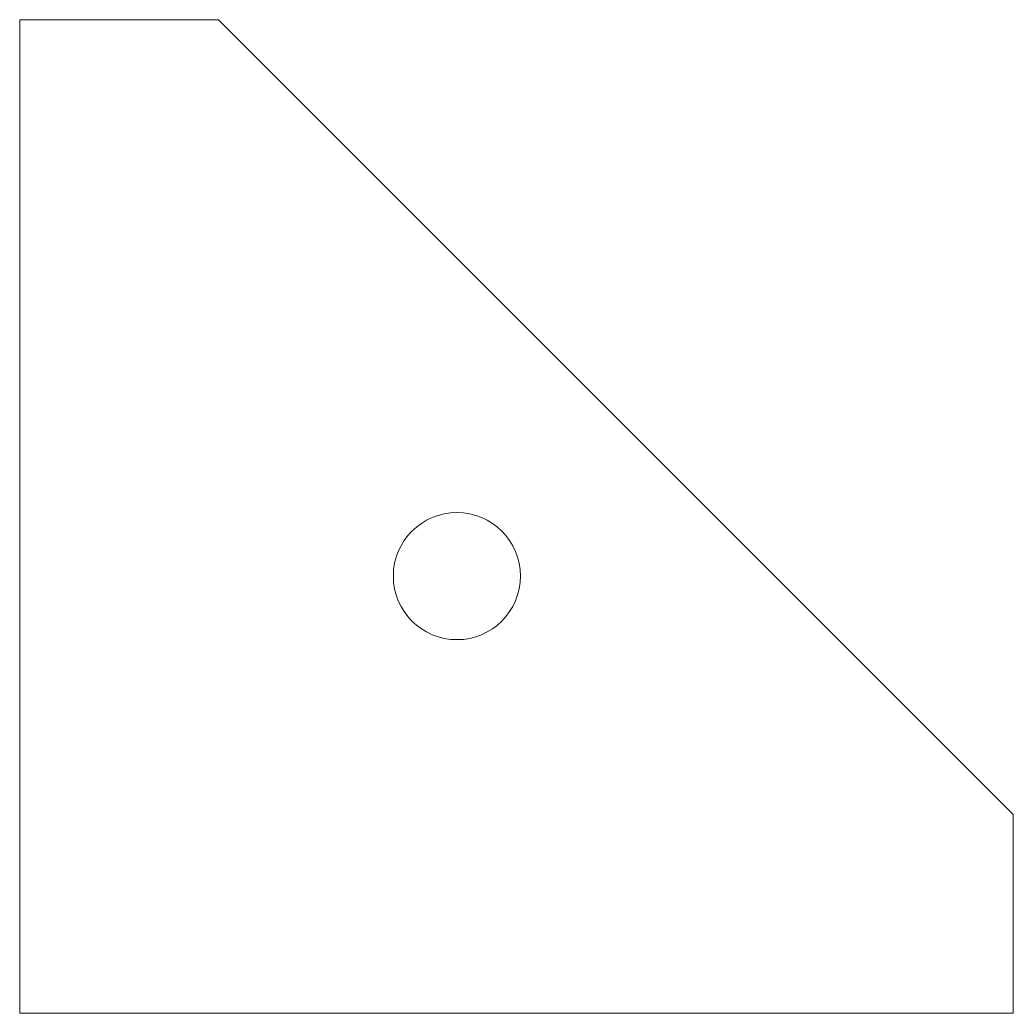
# Model space of a CAD drawing. Header units: millimetres. Extents: x 0 to 113, y 0 to 150.
# Drawn here: x 88.2 to 113.2, y 125.15 to 150.15 of the extents above; entities outside this region: 1.
import ezdxf

# ---------------------------------------------------------------- set-up
doc = ezdxf.new("R2010")
doc.units = ezdxf.units.MM
doc.styles.add('SLDTEXTSTYLE0', font='TXT', dxfattribs={"width": 0.7, "bigfont": 'bigfont'})

msp = doc.modelspace()

# ---------------------------------------------------------------- linework, layer by layer
at = {"color": 1, "linetype": 'Continuous', "lineweight": 18}
for p, q in [((88.199, 125.154), (88.199, 150.154)), ((88.199, 150.154), (93.199, 150.154)), ((93.199, 150.154), (113.199, 130.154)), ((113.199, 125.154), (113.199, 130.154)), ((88.199, 125.154), (113.199, 125.154))]:
    msp.add_line(p, q, dxfattribs=at)
msp.add_circle((99.199, 136.154), 1.6, dxfattribs=at)

# ---------------------------------------------------------------- texts
at = {"color": 7, "linetype": 'Continuous', "insert": (0, 4.683), "char_height": 3.633, "attachment_point": 1, "style": 'SLDTEXTSTYLE0'}
msp.add_mtext('SOLIDWORKS 謨呵ご逕ｨ陬ｽ蜩 (謨呵ご逕ｨ逶ｮ逧縺ｧ縺ｮ縺ｿ菴ｿ逕ｨ蜿ｯ)', dxfattribs=at)

doc.saveas('drawing.dxf')
